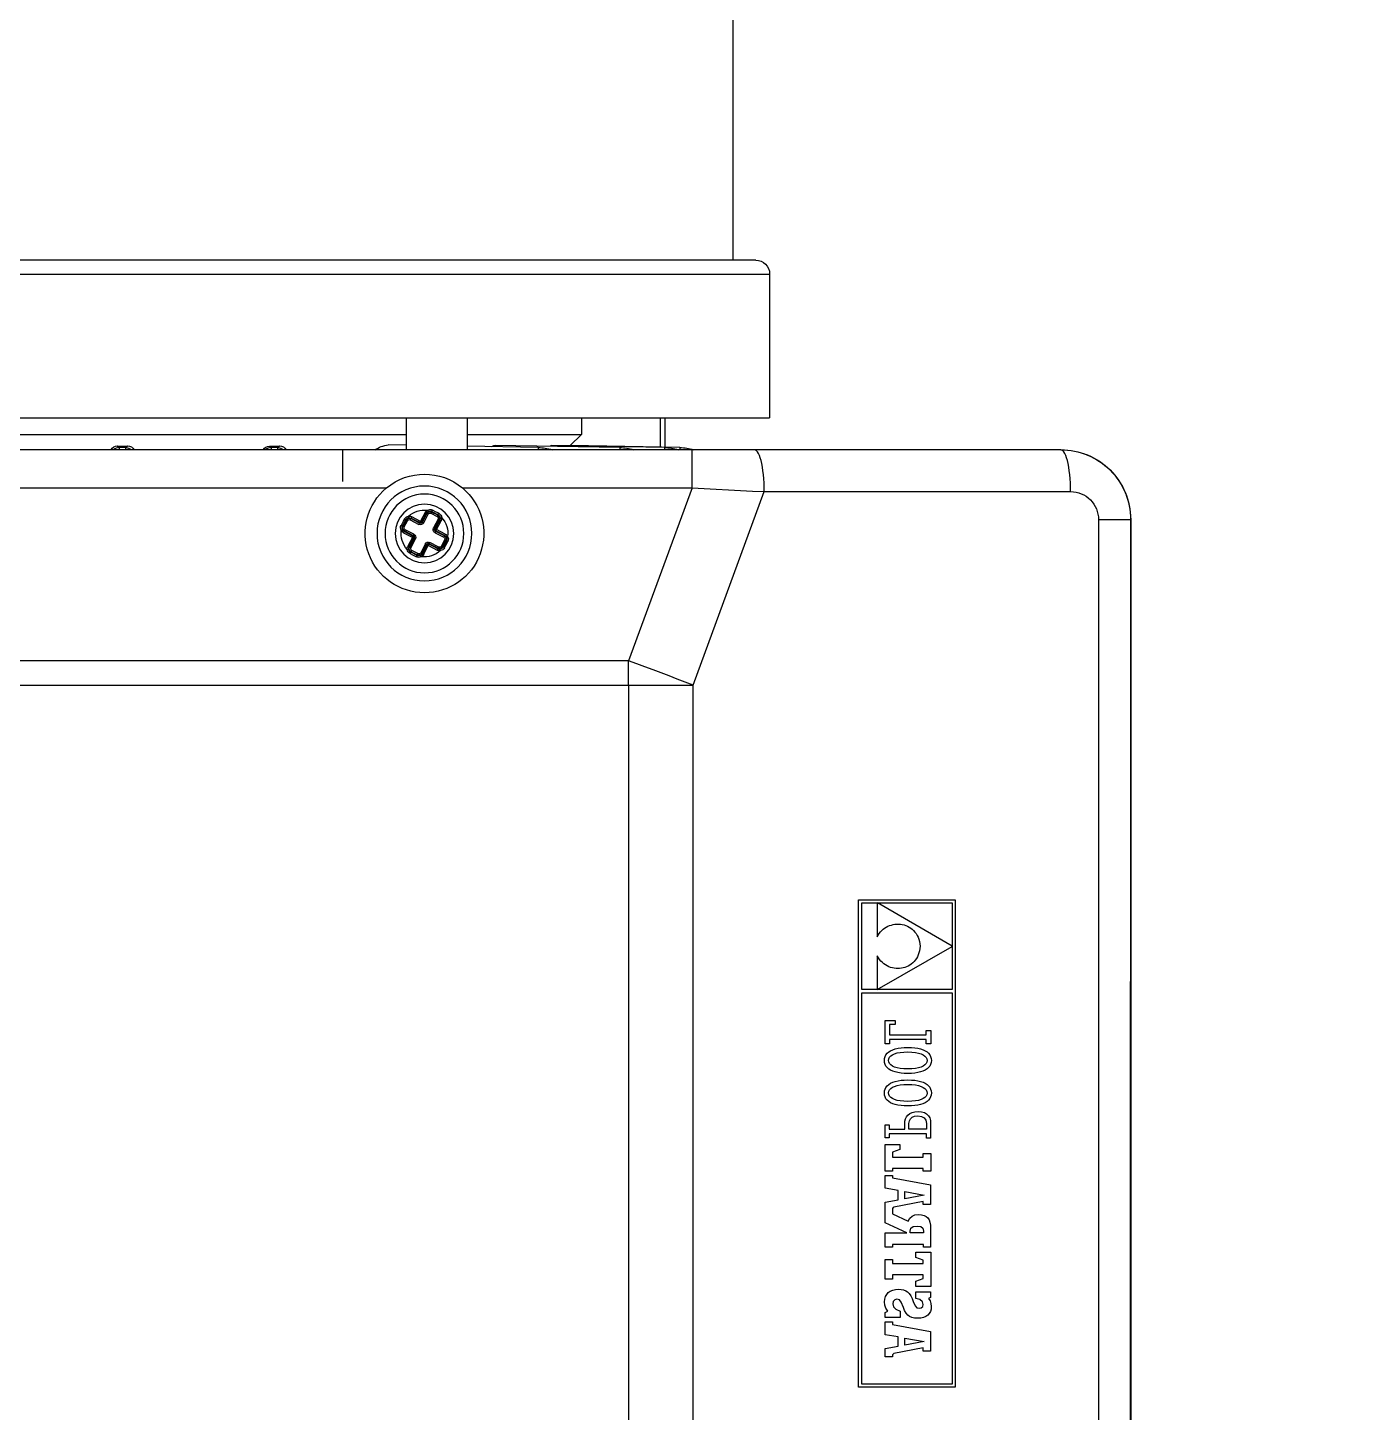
# Model space of a CAD drawing. Header units: millimetres. Extents: x -225363 to 347188, y -782467 to 813415.
# Drawn here: x 50986.6 to 51081.4, y 20603.5 to 20702.6 of the extents above; entities that cross this region are included whole.
import ezdxf

# ---------------------------------------------------------------- set-up
doc = ezdxf.new("R2010")
doc.units = ezdxf.units.MM

# ---------------------------------------------------------------- blocks, each defined once
blk = doc.blocks.new('MB bom')
at = {"color": 8, "linetype": 'Continuous'}
for p, q in [((-198921.422, 638726.174), (-199017.78, 638726.174)), ((-199017.751, 638726.173), (-198921.452, 638726.174)), ((-198921.452, 638723.869), (-198921.452, 638726.174)), ((-198921.452, 638723.869), (-199017.751, 638723.868)), ((-198919.452, 638699.906), (-198919.452, 638721.869)), ((-198919.452, 638721.869), (-198919.138, 638721.865)), ((-198919.138, 638721.865), (-198918.828, 638721.854)), ((-198918.828, 638721.854), (-198918.525, 638721.835)), ((-198918.525, 638721.835), (-198918.231, 638721.809)), ((-198918.231, 638721.809), (-198917.952, 638721.776)), ((-198917.952, 638721.776), (-198917.688, 638721.736)), ((-198917.688, 638721.736), (-198917.444, 638721.69)), ((-198917.444, 638721.69), (-198917.222, 638721.639)), ((-198917.222, 638721.639), (-198917.025, 638721.582)), ((-198917.025, 638721.582), (-198916.854, 638721.521)), ((-198916.854, 638721.521), (-198916.711, 638721.456)), ((-198916.711, 638721.456), (-198916.598, 638721.388)), ((-198916.598, 638721.388), (-198916.517, 638721.318)), ((-198916.517, 638721.318), (-198916.468, 638721.246)), ((-198916.468, 638721.246), (-198916.452, 638721.174)), ((-198916.452, 638721.174), (-198916.452, 638699.211)), ((-198916.451, 638721.161), (-198916.451, 638669.667)), ((-198948.72, 638713.595), (-198983.66, 638713.595)), ((-198983.66, 638713.595), (-198983.66, 638706.673)), ((-198955.382, 638713.375), (-198983.44, 638713.375)), ((-198983.44, 638713.375), (-198983.44, 638706.893)), ((-198955.382, 638706.893), (-198955.382, 638713.375)), ((-198955.152, 638713.366), (-198955.152, 638708.007)), ((-198955.152, 638708.007), (-198952.058, 638713.366)), ((-198952.058, 638713.366), (-198955.152, 638713.366)), ((-198952.047, 638713.366), (-198948.94, 638708.032)), ((-198948.94, 638713.366), (-198952.047, 638713.366)), ((-198948.94, 638708.032), (-198948.94, 638713.366)), ((-198948.72, 638706.673), (-198948.72, 638713.595)), ((-198980.843, 638711.303), (-198981.246, 638709.204)), ((-198981.073, 638711.824), (-198981.073, 638711.303)), ((-198979.657, 638711.824), (-198981.073, 638711.824)), ((-198981.073, 638711.303), (-198980.843, 638711.303)), ((-198980.383, 638711.376), (-198980.648, 638709.984)), ((-198980.13, 638709.984), (-198980.383, 638711.376)), ((-198979.148, 638709.1), (-198979.657, 638711.824)), ((-198978.656, 638711.32), (-198978.698, 638711.126)), ((-198978.587, 638711.487), (-198978.656, 638711.32)), ((-198978.493, 638711.625), (-198978.587, 638711.487)), ((-198978.372, 638711.734), (-198978.493, 638711.625)), ((-198978.227, 638711.812), (-198978.372, 638711.734)), ((-198978.058, 638711.86), (-198978.227, 638711.812)), ((-198977.865, 638711.876), (-198978.058, 638711.86)), ((-198977.965, 638711.164), (-198977.871, 638711.265)), ((-198977.871, 638711.265), (-198977.727, 638711.302)), ((-198977.646, 638711.855), (-198977.865, 638711.876)), ((-198977.727, 638711.302), (-198977.522, 638711.238)), ((-198977.463, 638711.79), (-198977.646, 638711.855)), ((-198977.522, 638711.238), (-198977.377, 638711.054)), ((-198977.304, 638711.677), (-198977.463, 638711.79)), ((-198977.218, 638711.828), (-198977.304, 638711.677)), ((-198976.816, 638711.828), (-198977.218, 638711.828)), ((-198976.816, 638710.762), (-198976.816, 638711.828)), ((-198973.98, 638711.836), (-198976.437, 638711.836)), ((-198976.437, 638711.836), (-198976.437, 638710.771)), ((-198976.05, 638710.771), (-198975.868, 638711.303)), ((-198975.868, 638711.303), (-198975.602, 638711.303)), ((-198975.602, 638711.303), (-198975.602, 638709.1)), ((-198974.791, 638709.1), (-198974.791, 638711.303)), ((-198974.791, 638711.303), (-198974.549, 638711.303)), ((-198974.549, 638711.303), (-198974.367, 638710.771)), ((-198973.98, 638710.771), (-198973.98, 638711.836)), ((-198972.298, 638711.833), (-198973.623, 638711.833)), ((-198973.623, 638711.833), (-198973.623, 638711.311)), ((-198973.623, 638711.311), (-198973.412, 638711.311)), ((-198973.412, 638711.311), (-198973.412, 638709.1)), ((-198972.596, 638711.311), (-198972.596, 638710.369)), ((-198972.475, 638711.311), (-198972.596, 638711.311)), ((-198972.259, 638711.268), (-198972.475, 638711.311)), ((-198972.042, 638711.822), (-198972.298, 638711.833)), ((-198972.143, 638711.125), (-198972.259, 638711.268)), ((-198971.828, 638711.787), (-198972.042, 638711.822)), ((-198971.652, 638711.726), (-198971.828, 638711.787)), ((-198971.514, 638711.638), (-198971.652, 638711.726)), ((-198971.41, 638711.52), (-198971.514, 638711.638)), ((-198971.338, 638711.37), (-198971.41, 638711.52)), ((-198971.297, 638711.188), (-198971.338, 638711.37)), ((-198970.337, 638711.303), (-198970.74, 638709.204)), ((-198969.151, 638711.824), (-198970.567, 638711.824)), ((-198970.567, 638711.824), (-198970.567, 638711.303)), ((-198970.567, 638711.303), (-198970.337, 638711.303)), ((-198969.877, 638711.376), (-198970.143, 638709.984)), ((-198969.624, 638709.984), (-198969.877, 638711.376)), ((-198968.643, 638709.1), (-198969.151, 638711.824)), ((-198968.17, 638711.836), (-198968.17, 638711.303)), ((-198966.911, 638711.836), (-198968.17, 638711.836)), ((-198968.17, 638711.303), (-198967.964, 638711.303)), ((-198967.964, 638711.303), (-198967.964, 638709.1)), ((-198967.153, 638711.303), (-198966.911, 638711.303)), ((-198967.153, 638709.1), (-198967.153, 638711.303)), ((-198966.911, 638711.303), (-198966.911, 638711.836)), ((-198965.485, 638711.835), (-198965.789, 638711.835)), ((-198965.789, 638711.835), (-198965.789, 638711.532)), ((-198965.789, 638711.532), (-198965.485, 638711.532)), ((-198964.729, 638711.835), (-198965.485, 638711.835)), ((-198965.485, 638711.532), (-198965.485, 638708.871)), ((-198965.159, 638711.531), (-198965.159, 638710.281)), ((-198964.743, 638711.531), (-198965.159, 638711.531)), ((-198964.516, 638711.492), (-198964.743, 638711.531)), ((-198964.531, 638711.817), (-198964.729, 638711.835)), ((-198964.352, 638711.765), (-198964.531, 638711.817)), ((-198964.35, 638711.373), (-198964.516, 638711.492)), ((-198964.195, 638711.675), (-198964.352, 638711.765)), ((-198964.247, 638711.179), (-198964.35, 638711.373)), ((-198964.066, 638711.548), (-198964.195, 638711.675)), ((-198963.968, 638711.382), (-198964.066, 638711.548)), ((-198963.906, 638711.177), (-198963.968, 638711.382)), ((-198963.33, 638711.284), (-198963.388, 638711.107)), ((-198963.258, 638711.439), (-198963.33, 638711.284)), ((-198963.173, 638711.573), (-198963.258, 638711.439)), ((-198963.076, 638711.684), (-198963.173, 638711.573)), ((-198962.966, 638711.771), (-198963.076, 638711.684)), ((-198962.968, 638711.308), (-198963.038, 638711.154)), ((-198962.886, 638711.428), (-198962.968, 638711.308)), ((-198962.843, 638711.835), (-198962.966, 638711.771)), ((-198962.792, 638711.514), (-198962.886, 638711.428)), ((-198962.708, 638711.873), (-198962.843, 638711.835)), ((-198962.686, 638711.566), (-198962.792, 638711.514)), ((-198962.56, 638711.886), (-198962.708, 638711.873)), ((-198962.57, 638711.583), (-198962.686, 638711.566)), ((-198962.451, 638711.565), (-198962.57, 638711.583)), ((-198962.413, 638711.873), (-198962.56, 638711.886)), ((-198962.343, 638711.513), (-198962.451, 638711.565)), ((-198962.277, 638711.835), (-198962.413, 638711.873)), ((-198962.246, 638711.427), (-198962.343, 638711.513)), ((-198962.155, 638711.772), (-198962.277, 638711.835)), ((-198962.161, 638711.306), (-198962.246, 638711.427)), ((-198962.089, 638711.152), (-198962.161, 638711.306)), ((-198962.045, 638711.685), (-198962.155, 638711.772)), ((-198961.947, 638711.574), (-198962.045, 638711.685)), ((-198961.863, 638711.441), (-198961.947, 638711.574)), ((-198961.791, 638711.286), (-198961.863, 638711.441)), ((-198961.732, 638711.109), (-198961.791, 638711.286)), ((-198960.996, 638711.284), (-198961.055, 638711.107)), ((-198960.924, 638711.439), (-198960.996, 638711.284)), ((-198960.84, 638711.573), (-198960.924, 638711.439)), ((-198960.743, 638711.684), (-198960.84, 638711.573)), ((-198960.633, 638711.771), (-198960.743, 638711.684)), ((-198960.635, 638711.308), (-198960.704, 638711.154)), ((-198960.553, 638711.428), (-198960.635, 638711.308)), ((-198960.51, 638711.835), (-198960.633, 638711.771)), ((-198960.458, 638711.514), (-198960.553, 638711.428)), ((-198960.375, 638711.873), (-198960.51, 638711.835)), ((-198960.352, 638711.566), (-198960.458, 638711.514)), ((-198960.227, 638711.886), (-198960.375, 638711.873)), ((-198960.236, 638711.583), (-198960.352, 638711.566)), ((-198960.118, 638711.565), (-198960.236, 638711.583)), ((-198960.079, 638711.873), (-198960.227, 638711.886)), ((-198960.01, 638711.513), (-198960.118, 638711.565)), ((-198959.944, 638711.835), (-198960.079, 638711.873)), ((-198959.913, 638711.427), (-198960.01, 638711.513)), ((-198959.821, 638711.772), (-198959.944, 638711.835)), ((-198959.828, 638711.306), (-198959.913, 638711.427)), ((-198959.756, 638711.152), (-198959.828, 638711.306)), ((-198959.711, 638711.685), (-198959.821, 638711.772)), ((-198959.614, 638711.574), (-198959.711, 638711.685)), ((-198959.529, 638711.441), (-198959.614, 638711.574)), ((-198959.458, 638711.286), (-198959.529, 638711.441)), ((-198959.399, 638711.109), (-198959.458, 638711.286)), ((-198958.087, 638711.836), (-198959.031, 638711.836)), ((-198959.031, 638711.836), (-198959.031, 638711.521)), ((-198959.031, 638711.521), (-198958.729, 638711.521)), ((-198958.729, 638711.521), (-198958.729, 638708.881)), ((-198958.402, 638708.883), (-198958.402, 638711.522)), ((-198958.402, 638711.522), (-198958.087, 638711.522)), ((-198958.087, 638711.522), (-198958.087, 638711.836)), ((-198978.698, 638711.126), (-198978.712, 638710.904)), ((-198978.712, 638710.904), (-198978.699, 638710.679)), ((-198978.699, 638710.679), (-198978.66, 638710.488)), ((-198978.66, 638710.488), (-198978.59, 638710.326)), ((-198978.59, 638710.326), (-198978.486, 638710.189)), ((-198977.999, 638711.012), (-198977.965, 638711.164)), ((-198977.961, 638710.844), (-198977.999, 638711.012)), ((-198977.816, 638710.717), (-198977.961, 638710.844)), ((-198977.516, 638710.589), (-198977.816, 638710.717)), ((-198977.29, 638710.5), (-198977.516, 638710.589)), ((-198977.377, 638711.054), (-198977.304, 638710.762)), ((-198977.304, 638710.762), (-198976.816, 638710.762)), ((-198977.102, 638710.404), (-198977.29, 638710.5)), ((-198976.948, 638710.297), (-198977.102, 638710.404)), ((-198976.826, 638710.179), (-198976.948, 638710.297)), ((-198976.437, 638710.771), (-198976.05, 638710.771)), ((-198974.367, 638710.771), (-198973.98, 638710.771)), ((-198972.596, 638710.369), (-198972.471, 638710.369)), ((-198972.471, 638710.369), (-198972.263, 638710.42)), ((-198972.263, 638710.42), (-198972.145, 638710.579)), ((-198972.145, 638710.579), (-198972.108, 638710.857)), ((-198972.108, 638710.857), (-198972.143, 638711.125)), ((-198971.754, 638710.231), (-198971.533, 638710.352)), ((-198971.227, 638709.1), (-198971.754, 638710.231)), ((-198971.533, 638710.352), (-198971.387, 638710.503)), ((-198971.387, 638710.503), (-198971.308, 638710.704)), ((-198971.308, 638710.704), (-198971.283, 638710.97)), ((-198971.283, 638710.97), (-198971.297, 638711.188)), ((-198965.159, 638710.281), (-198964.757, 638710.281)), ((-198964.757, 638710.281), (-198964.564, 638710.307)), ((-198964.564, 638710.307), (-198964.412, 638710.384)), ((-198964.412, 638710.384), (-198964.301, 638710.512)), ((-198964.301, 638710.512), (-198964.234, 638710.688)), ((-198964.211, 638710.911), (-198964.247, 638711.179)), ((-198964.234, 638710.688), (-198964.211, 638710.911)), ((-198964.144, 638710.21), (-198964.036, 638710.343)), ((-198964.036, 638710.343), (-198963.954, 638710.507)), ((-198963.954, 638710.507), (-198963.903, 638710.702)), ((-198963.885, 638710.93), (-198963.906, 638711.177)), ((-198963.903, 638710.702), (-198963.885, 638710.93)), ((-198963.487, 638710.456), (-198963.493, 638710.202)), ((-198963.467, 638710.693), (-198963.487, 638710.456)), ((-198963.434, 638710.91), (-198963.467, 638710.693)), ((-198963.388, 638711.107), (-198963.434, 638710.91)), ((-198963.158, 638710.49), (-198963.167, 638710.202)), ((-198963.133, 638710.745), (-198963.158, 638710.49)), ((-198963.093, 638710.966), (-198963.133, 638710.745)), ((-198963.038, 638711.154), (-198963.093, 638710.966)), ((-198962.031, 638710.964), (-198962.089, 638711.152)), ((-198961.989, 638710.743), (-198962.031, 638710.964)), ((-198961.963, 638710.489), (-198961.989, 638710.743)), ((-198961.954, 638710.202), (-198961.963, 638710.489)), ((-198961.686, 638710.912), (-198961.732, 638711.109)), ((-198961.653, 638710.694), (-198961.686, 638710.912)), ((-198961.634, 638710.457), (-198961.653, 638710.694)), ((-198961.627, 638710.202), (-198961.634, 638710.457)), ((-198961.153, 638710.456), (-198961.16, 638710.202)), ((-198961.134, 638710.693), (-198961.153, 638710.456)), ((-198961.101, 638710.91), (-198961.134, 638710.693)), ((-198961.055, 638711.107), (-198961.101, 638710.91)), ((-198960.825, 638710.49), (-198960.833, 638710.202)), ((-198960.8, 638710.745), (-198960.825, 638710.49)), ((-198960.759, 638710.966), (-198960.8, 638710.745)), ((-198960.704, 638711.154), (-198960.759, 638710.966)), ((-198959.698, 638710.964), (-198959.756, 638711.152)), ((-198959.656, 638710.743), (-198959.698, 638710.964)), ((-198959.629, 638710.489), (-198959.656, 638710.743)), ((-198959.62, 638710.202), (-198959.629, 638710.489)), ((-198959.353, 638710.912), (-198959.399, 638711.109)), ((-198959.32, 638710.694), (-198959.353, 638710.912)), ((-198959.3, 638710.457), (-198959.32, 638710.694)), ((-198959.294, 638710.202), (-198959.3, 638710.457)), ((-198953.46, 638710.227), (-198953.515, 638710.11)), ((-198953.394, 638710.339), (-198953.46, 638710.227)), ((-198953.318, 638710.446), (-198953.394, 638710.339)), ((-198953.233, 638710.547), (-198953.318, 638710.446)), ((-198953.138, 638710.642), (-198953.233, 638710.547)), ((-198953.034, 638710.729), (-198953.138, 638710.642)), ((-198952.92, 638710.809), (-198953.034, 638710.729)), ((-198952.797, 638710.88), (-198952.92, 638710.809)), ((-198952.664, 638710.941), (-198952.797, 638710.88)), ((-198952.522, 638710.993), (-198952.664, 638710.941)), ((-198952.371, 638711.034), (-198952.522, 638710.993)), ((-198952.212, 638711.064), (-198952.371, 638711.034)), ((-198952.043, 638711.081), (-198952.212, 638711.064)), ((-198951.865, 638711.063), (-198952.043, 638711.081)), ((-198951.697, 638711.031), (-198951.865, 638711.063)), ((-198951.541, 638710.988), (-198951.697, 638711.031)), ((-198951.395, 638710.933), (-198951.541, 638710.988)), ((-198951.26, 638710.867), (-198951.395, 638710.933)), ((-198951.135, 638710.792), (-198951.26, 638710.867)), ((-198951.022, 638710.707), (-198951.135, 638710.792)), ((-198950.918, 638710.615), (-198951.022, 638710.707)), ((-198950.825, 638710.515), (-198950.918, 638710.615)), ((-198950.743, 638710.408), (-198950.825, 638710.515)), ((-198950.671, 638710.295), (-198950.743, 638710.408)), ((-198950.61, 638710.178), (-198950.671, 638710.295)), ((-198980.887, 638708.568), (-198980.72, 638709.517)), ((-198980.72, 638709.517), (-198980.051, 638709.513)), ((-198980.648, 638709.984), (-198980.13, 638709.984)), ((-198980.051, 638709.513), (-198979.891, 638708.568)), ((-198978.194, 638709.644), (-198978.664, 638709.644)), ((-198978.664, 638709.644), (-198978.664, 638708.573)), ((-198978.486, 638710.189), (-198978.344, 638710.072)), ((-198978.344, 638710.072), (-198978.16, 638709.969)), ((-198978.069, 638709.342), (-198978.194, 638709.644)), ((-198978.16, 638709.969), (-198977.93, 638709.877)), ((-198977.902, 638709.171), (-198978.069, 638709.342)), ((-198977.93, 638709.877), (-198977.569, 638709.727)), ((-198977.569, 638709.727), (-198977.391, 638709.589)), ((-198977.388, 638709.264), (-198977.508, 638709.157)), ((-198977.391, 638709.589), (-198977.343, 638709.419)), ((-198977.343, 638709.419), (-198977.388, 638709.264)), ((-198976.736, 638710.045), (-198976.826, 638710.179)), ((-198976.674, 638709.894), (-198976.736, 638710.045)), ((-198976.69, 638709.114), (-198976.642, 638709.311)), ((-198976.638, 638709.724), (-198976.674, 638709.894)), ((-198976.642, 638709.311), (-198976.626, 638709.531)), ((-198976.626, 638709.531), (-198976.638, 638709.724)), ((-198972.592, 638708.568), (-198972.593, 638710.119)), ((-198972.593, 638710.119), (-198971.862, 638708.568)), ((-198970.381, 638708.568), (-198970.214, 638709.517)), ((-198970.214, 638709.517), (-198969.546, 638709.513)), ((-198970.143, 638709.984), (-198969.624, 638709.984)), ((-198969.546, 638709.513), (-198969.385, 638708.568)), ((-198966.62, 638709.633), (-198966.802, 638709.1)), ((-198966.245, 638709.633), (-198966.62, 638709.633)), ((-198966.245, 638708.568), (-198966.245, 638709.633)), ((-198965.159, 638708.871), (-198965.159, 638709.978)), ((-198965.159, 638709.978), (-198964.771, 638709.978)), ((-198964.771, 638709.978), (-198964.593, 638709.992)), ((-198964.593, 638709.992), (-198964.426, 638710.035)), ((-198964.426, 638710.035), (-198964.275, 638710.108)), ((-198964.275, 638710.108), (-198964.144, 638710.21)), ((-198963.493, 638710.202), (-198963.487, 638709.946)), ((-198963.487, 638709.946), (-198963.467, 638709.709)), ((-198963.467, 638709.709), (-198963.435, 638709.492)), ((-198963.435, 638709.492), (-198963.39, 638709.294)), ((-198963.39, 638709.294), (-198963.331, 638709.117)), ((-198963.167, 638710.202), (-198963.158, 638709.915)), ((-198963.158, 638709.915), (-198963.132, 638709.66)), ((-198963.132, 638709.66), (-198963.09, 638709.439)), ((-198963.09, 638709.439), (-198963.033, 638709.251)), ((-198963.033, 638709.251), (-198962.962, 638709.097)), ((-198962.155, 638709.095), (-198962.085, 638709.249)), ((-198962.085, 638709.249), (-198962.029, 638709.437)), ((-198962.029, 638709.437), (-198961.988, 638709.658)), ((-198961.988, 638709.658), (-198961.962, 638709.913)), ((-198961.962, 638709.913), (-198961.954, 638710.202)), ((-198961.793, 638709.119), (-198961.733, 638709.296)), ((-198961.733, 638709.296), (-198961.687, 638709.494)), ((-198961.687, 638709.494), (-198961.654, 638709.711)), ((-198961.654, 638709.711), (-198961.634, 638709.947)), ((-198961.634, 638709.947), (-198961.627, 638710.202)), ((-198961.16, 638710.202), (-198961.154, 638709.946)), ((-198961.154, 638709.946), (-198961.134, 638709.709)), ((-198961.134, 638709.709), (-198961.102, 638709.492)), ((-198961.102, 638709.492), (-198961.056, 638709.294)), ((-198961.056, 638709.294), (-198960.998, 638709.117)), ((-198960.833, 638710.202), (-198960.825, 638709.915)), ((-198960.825, 638709.915), (-198960.799, 638709.66)), ((-198960.799, 638709.66), (-198960.757, 638709.439)), ((-198960.757, 638709.439), (-198960.7, 638709.251)), ((-198960.7, 638709.251), (-198960.629, 638709.097)), ((-198959.821, 638709.095), (-198959.751, 638709.249)), ((-198959.751, 638709.249), (-198959.695, 638709.437)), ((-198959.695, 638709.437), (-198959.654, 638709.658)), ((-198959.654, 638709.658), (-198959.629, 638709.913)), ((-198959.629, 638709.913), (-198959.62, 638710.202)), ((-198959.459, 638709.119), (-198959.4, 638709.296)), ((-198959.4, 638709.296), (-198959.354, 638709.494)), ((-198959.354, 638709.494), (-198959.32, 638709.711)), ((-198959.32, 638709.711), (-198959.3, 638709.947)), ((-198959.3, 638709.947), (-198959.294, 638710.202)), ((-198957.361, 638709.282), (-198957.664, 638709.282)), ((-198957.664, 638709.282), (-198957.664, 638708.883)), ((-198957.361, 638708.568), (-198957.361, 638709.282)), ((-198953.638, 638709.611), (-198953.643, 638709.482)), ((-198953.643, 638709.482), (-198953.638, 638709.352)), ((-198953.623, 638709.74), (-198953.638, 638709.611)), ((-198953.638, 638709.352), (-198953.622, 638709.223)), ((-198953.597, 638709.866), (-198953.623, 638709.74)), ((-198953.561, 638709.99), (-198953.597, 638709.866)), ((-198953.515, 638710.11), (-198953.561, 638709.99)), ((-198950.559, 638710.056), (-198950.61, 638710.178)), ((-198950.518, 638709.93), (-198950.559, 638710.056)), ((-198950.488, 638709.802), (-198950.518, 638709.93)), ((-198950.489, 638709.145), (-198950.469, 638709.276)), ((-198950.468, 638709.671), (-198950.488, 638709.802)), ((-198950.469, 638709.276), (-198950.458, 638709.407)), ((-198950.458, 638709.54), (-198950.468, 638709.671)), ((-198950.458, 638709.407), (-198950.458, 638709.54)), ((-198981.393, 638709.1), (-198981.484, 638709.1)), ((-198981.484, 638709.1), (-198981.484, 638708.568)), ((-198981.484, 638708.568), (-198980.887, 638708.568)), ((-198981.338, 638709.106), (-198981.393, 638709.1)), ((-198981.284, 638709.135), (-198981.338, 638709.106)), ((-198981.246, 638709.204), (-198981.284, 638709.135)), ((-198979.891, 638708.568), (-198978.979, 638708.568)), ((-198978.979, 638709.1), (-198979.148, 638709.1)), ((-198978.979, 638708.568), (-198978.979, 638709.1)), ((-198978.664, 638708.573), (-198978.293, 638708.573)), ((-198978.293, 638708.573), (-198978.194, 638708.754)), ((-198978.194, 638708.754), (-198977.982, 638708.622)), ((-198977.982, 638708.622), (-198977.77, 638708.548)), ((-198977.68, 638709.117), (-198977.902, 638709.171)), ((-198977.77, 638708.548), (-198977.533, 638708.525)), ((-198977.508, 638709.157), (-198977.68, 638709.117)), ((-198977.533, 638708.525), (-198977.334, 638708.543)), ((-198977.334, 638708.543), (-198977.156, 638708.596)), ((-198977.156, 638708.596), (-198977.001, 638708.681)), ((-198977.001, 638708.681), (-198976.871, 638708.797)), ((-198976.871, 638708.797), (-198976.766, 638708.942)), ((-198976.766, 638708.942), (-198976.69, 638709.114)), ((-198975.602, 638709.1), (-198975.904, 638709.1)), ((-198975.904, 638709.1), (-198975.904, 638708.568)), ((-198975.904, 638708.568), (-198974.5, 638708.568)), ((-198974.5, 638709.1), (-198974.791, 638709.1)), ((-198974.5, 638708.568), (-198974.5, 638709.1)), ((-198973.412, 638709.1), (-198973.623, 638709.1)), ((-198973.623, 638709.1), (-198973.623, 638708.568)), ((-198973.623, 638708.568), (-198972.592, 638708.568)), ((-198971.862, 638708.568), (-198970.381, 638708.568)), ((-198970.888, 638709.1), (-198971.227, 638709.1)), ((-198970.832, 638709.106), (-198970.888, 638709.1)), ((-198970.779, 638709.135), (-198970.832, 638709.106)), ((-198970.74, 638709.204), (-198970.779, 638709.135)), ((-198969.385, 638708.568), (-198968.473, 638708.568)), ((-198968.473, 638709.1), (-198968.643, 638709.1)), ((-198968.473, 638708.568), (-198968.473, 638709.1)), ((-198967.964, 638709.1), (-198968.17, 638709.1)), ((-198968.17, 638709.1), (-198968.17, 638708.568)), ((-198968.17, 638708.568), (-198966.245, 638708.568)), ((-198966.802, 638709.1), (-198967.153, 638709.1)), ((-198965.485, 638708.871), (-198965.787, 638708.871)), ((-198965.787, 638708.871), (-198965.787, 638708.568)), ((-198965.787, 638708.568), (-198964.853, 638708.568)), ((-198964.854, 638708.871), (-198965.159, 638708.871)), ((-198964.853, 638708.568), (-198964.854, 638708.871)), ((-198963.331, 638709.117), (-198963.26, 638708.962)), ((-198963.26, 638708.962), (-198963.176, 638708.829)), ((-198963.176, 638708.829), (-198963.079, 638708.718)), ((-198963.079, 638708.718), (-198962.97, 638708.631)), ((-198962.97, 638708.631), (-198962.848, 638708.568)), ((-198962.962, 638709.097), (-198962.878, 638708.976)), ((-198962.878, 638708.976), (-198962.781, 638708.89)), ((-198962.848, 638708.568), (-198962.713, 638708.53)), ((-198962.781, 638708.89), (-198962.674, 638708.838)), ((-198962.713, 638708.53), (-198962.565, 638708.517)), ((-198962.674, 638708.838), (-198962.556, 638708.82)), ((-198962.565, 638708.517), (-198962.417, 638708.53)), ((-198962.556, 638708.82), (-198962.439, 638708.838)), ((-198962.439, 638708.838), (-198962.333, 638708.889)), ((-198962.417, 638708.53), (-198962.282, 638708.569)), ((-198962.333, 638708.889), (-198962.238, 638708.975)), ((-198962.282, 638708.569), (-198962.159, 638708.632)), ((-198962.238, 638708.975), (-198962.155, 638709.095)), ((-198962.159, 638708.632), (-198962.048, 638708.72)), ((-198962.048, 638708.72), (-198961.95, 638708.83)), ((-198961.95, 638708.83), (-198961.865, 638708.964)), ((-198961.865, 638708.964), (-198961.793, 638709.119)), ((-198960.998, 638709.117), (-198960.927, 638708.962)), ((-198960.927, 638708.962), (-198960.843, 638708.829)), ((-198960.843, 638708.829), (-198960.746, 638708.718)), ((-198960.746, 638708.718), (-198960.636, 638708.631)), ((-198960.636, 638708.631), (-198960.514, 638708.568)), ((-198960.629, 638709.097), (-198960.544, 638708.976)), ((-198960.544, 638708.976), (-198960.448, 638708.89)), ((-198960.514, 638708.568), (-198960.379, 638708.53)), ((-198960.448, 638708.89), (-198960.34, 638708.838)), ((-198960.379, 638708.53), (-198960.232, 638708.517)), ((-198960.34, 638708.838), (-198960.222, 638708.82)), ((-198960.232, 638708.517), (-198960.084, 638708.53)), ((-198960.222, 638708.82), (-198960.106, 638708.838)), ((-198960.106, 638708.838), (-198959.999, 638708.889)), ((-198960.084, 638708.53), (-198959.948, 638708.569)), ((-198959.999, 638708.889), (-198959.904, 638708.975)), ((-198959.948, 638708.569), (-198959.825, 638708.632)), ((-198959.904, 638708.975), (-198959.821, 638709.095)), ((-198959.825, 638708.632), (-198959.715, 638708.72)), ((-198959.715, 638708.72), (-198959.617, 638708.83)), ((-198959.617, 638708.83), (-198959.532, 638708.964)), ((-198959.532, 638708.964), (-198959.459, 638709.119)), ((-198959.043, 638708.881), (-198959.043, 638708.568)), ((-198958.729, 638708.881), (-198959.043, 638708.881)), ((-198959.043, 638708.568), (-198957.361, 638708.568)), ((-198957.664, 638708.883), (-198958.402, 638708.883)), ((-198953.622, 638709.223), (-198953.596, 638709.094)), ((-198953.596, 638709.094), (-198953.559, 638708.967)), ((-198953.559, 638708.967), (-198953.512, 638708.842)), ((-198953.512, 638708.842), (-198953.453, 638708.72)), ((-198953.453, 638708.72), (-198953.384, 638708.601)), ((-198953.384, 638708.601), (-198953.303, 638708.487)), ((-198953.303, 638708.487), (-198953.212, 638708.378)), ((-198953.212, 638708.378), (-198953.109, 638708.274)), ((-198953.109, 638708.274), (-198952.996, 638708.177)), ((-198951.013, 638708.233), (-198950.913, 638708.327)), ((-198950.913, 638708.327), (-198950.823, 638708.428)), ((-198950.823, 638708.428), (-198950.743, 638708.536)), ((-198950.743, 638708.536), (-198950.672, 638708.649)), ((-198950.672, 638708.649), (-198950.611, 638708.767)), ((-198950.611, 638708.767), (-198950.561, 638708.89)), ((-198950.561, 638708.89), (-198950.52, 638709.016)), ((-198950.52, 638709.016), (-198950.489, 638709.145)), ((-198952.734, 638708.004), (-198955.152, 638708.004)), ((-198955.152, 638708.004), (-198955.152, 638706.893)), ((-198952.996, 638708.177), (-198952.87, 638708.087)), ((-198952.87, 638708.087), (-198952.734, 638708.004)), ((-198951.372, 638708.004), (-198951.243, 638708.071)), ((-198948.94, 638708.004), (-198951.372, 638708.004)), ((-198951.243, 638708.071), (-198951.123, 638708.148)), ((-198951.123, 638708.148), (-198951.013, 638708.233)), ((-198948.94, 638706.893), (-198948.94, 638708.004)), ((-198983.66, 638706.673), (-198948.72, 638706.673)), ((-198983.44, 638706.893), (-198955.382, 638706.893)), ((-198955.152, 638706.893), (-198948.94, 638706.893)), ((-198933.325, 638694.811), (-198919.452, 638699.906)), ((-198919.408, 638699.054), (-198919.452, 638699.906)), ((-198919.452, 638699.906), (-198919.138, 638699.902)), ((-198919.138, 638699.902), (-198918.828, 638699.891)), ((-198918.828, 638699.891), (-198918.524, 638699.872)), ((-198918.524, 638699.872), (-198918.231, 638699.846)), ((-198918.231, 638699.846), (-198917.952, 638699.813)), ((-198917.952, 638699.813), (-198917.688, 638699.774)), ((-198917.688, 638699.774), (-198917.444, 638699.728)), ((-198917.444, 638699.728), (-198917.222, 638699.676)), ((-198917.222, 638699.676), (-198917.024, 638699.62)), ((-198917.024, 638699.62), (-198916.853, 638699.559)), ((-198916.853, 638699.559), (-198916.711, 638699.494)), ((-198916.711, 638699.494), (-198916.598, 638699.426)), ((-198916.598, 638699.426), (-198916.517, 638699.356)), ((-198916.517, 638699.356), (-198916.468, 638699.284)), ((-198914.151, 638637.541), (-198914.151, 638700.291)), ((-198903.851, 638700.291), (-198914.151, 638700.291)), ((-198903.851, 638630.346), (-198903.851, 638700.291)), ((-198919.364, 638698.196), (-198919.408, 638699.054)), ((-198916.468, 638699.284), (-198916.452, 638699.211)), ((-198916.452, 638699.211), (-198916.451, 638694.727)), ((-198902.851, 638699.291), (-198902.851, 638630.346)), ((-198919.32, 638697.333), (-198919.364, 638698.196)), ((-198919.276, 638696.466), (-198919.32, 638697.333)), ((-198881.34, 638697.641), (-198902.851, 638697.641)), ((-198919.233, 638695.597), (-198919.276, 638696.466)), ((-198919.19, 638694.727), (-198919.233, 638695.597)), ((-199005.877, 638694.811), (-198933.325, 638694.811)), ((-198933.325, 638694.811), (-198933.105, 638694.242)), ((-198933.325, 638690.176), (-198933.325, 638694.811)), ((-198919.19, 638694.727), (-198931.582, 638690.176)), ((-198919.19, 638678.267), (-198919.19, 638694.727)), ((-198919.19, 638694.727), (-198916.451, 638694.727)), ((-198916.451, 638694.727), (-198916.451, 638604.291)), ((-198933.105, 638694.242), (-198932.885, 638693.669)), ((-198932.885, 638693.669), (-198932.665, 638693.092)), ((-198916.437, 638693.856), (-198916.451, 638693.856)), ((-198916.375, 638693.856), (-198916.437, 638693.856)), ((-198916.329, 638693.855), (-198916.375, 638693.856)), ((-198916.3, 638693.854), (-198916.329, 638693.855)), ((-198916.291, 638693.852), (-198916.3, 638693.854)), ((-198916.291, 638693.852), (-198916.153, 638685.987)), ((-198932.665, 638693.092), (-198932.446, 638692.512)), ((-198932.446, 638692.512), (-198932.228, 638691.93)), ((-198916.437, 638692.756), (-198916.451, 638692.756)), ((-198916.375, 638692.756), (-198916.437, 638692.756)), ((-198916.329, 638692.755), (-198916.375, 638692.756)), ((-198916.3, 638692.754), (-198916.329, 638692.755)), ((-198916.291, 638692.752), (-198916.3, 638692.754)), ((-198916.291, 638692.752), (-198916.149, 638684.656)), ((-198916.272, 638692.791), (-198914.151, 638692.791)), ((-198914.151, 638692.43), (-198916.266, 638692.43)), ((-198932.228, 638691.93), (-198932.011, 638691.347)), ((-198932.011, 638691.347), (-198931.796, 638690.762)), ((-198931.796, 638690.762), (-198931.582, 638690.176)), ((-198933.325, 638690.176), (-199005.877, 638690.176)), ((-198933.324, 638613.284), (-198933.325, 638690.176)), ((-198933.325, 638690.176), (-198931.582, 638690.176)), ((-198931.582, 638690.176), (-198931.581, 638613.284)), ((-198916.437, 638689.556), (-198916.451, 638689.556)), ((-198916.375, 638689.556), (-198916.437, 638689.556)), ((-198916.329, 638689.555), (-198916.375, 638689.556)), ((-198916.3, 638689.554), (-198916.329, 638689.555)), ((-198916.291, 638689.552), (-198916.3, 638689.554)), ((-198916.291, 638689.552), (-198916.135, 638680.616)), ((-198915.351, 638686.791), (-198916.154, 638685.989)), ((-198915.351, 638678.607), (-198915.351, 638686.791)), ((-198914.151, 638686.791), (-198915.351, 638686.791)), ((-198916.171, 638685.968), (-198916.172, 638685.967)), ((-198916.153, 638685.987), (-198916.171, 638685.968)), ((-198916.17, 638684.599), (-198916.203, 638684.548)), ((-198916.149, 638684.656), (-198916.17, 638684.599)), ((-198916.437, 638683.706), (-198916.451, 638683.706)), ((-198916.375, 638683.706), (-198916.437, 638683.706)), ((-198916.329, 638683.705), (-198916.375, 638683.706)), ((-198916.3, 638683.704), (-198916.329, 638683.705)), ((-198916.291, 638683.702), (-198916.3, 638683.704)), ((-198916.291, 638683.702), (-198916.202, 638678.607)), ((-198916.16, 638680.501), (-198916.232, 638680.353)), ((-198916.135, 638680.616), (-198916.16, 638680.501)), ((-198914.151, 638678.607), (-198916.451, 638678.607)), ((-198923.679, 638676.686), (-198923.58, 638676.672)), ((-198923.639, 638676.45), (-198923.551, 638676.496)), ((-198923.511, 638676.517), (-198923.551, 638676.496)), ((-198923.551, 638676.496), (-198923.229, 638675.872)), ((-198923.511, 638676.517), (-198923.422, 638676.562)), ((-198923.189, 638675.893), (-198923.511, 638676.517)), ((-198923.476, 638676.985), (-198923.297, 638677.075)), ((-198923.476, 638676.985), (-198923.467, 638676.968)), ((-198923.467, 638676.968), (-198923.458, 638676.951)), ((-198923.458, 638676.951), (-198923.45, 638676.935)), ((-198923.45, 638676.935), (-198923.442, 638676.92)), ((-198923.442, 638676.92), (-198923.436, 638676.908)), ((-198923.436, 638676.908), (-198923.43, 638676.899)), ((-198923.43, 638676.899), (-198923.427, 638676.892)), ((-198923.427, 638676.892), (-198923.425, 638676.889)), ((-198922.981, 638677.118), (-198923.425, 638676.889)), ((-198923.404, 638676.849), (-198923.425, 638676.889)), ((-198923.422, 638676.562), (-198923.1, 638675.939)), ((-198923.404, 638676.849), (-198922.96, 638677.078)), ((-198923.404, 638676.849), (-198923.359, 638676.761)), ((-198922.914, 638676.99), (-198923.359, 638676.761)), ((-198923.297, 638677.075), (-198923.029, 638677.216)), ((-198923.029, 638677.216), (-198923.02, 638677.198)), ((-198923.02, 638677.198), (-198923.012, 638677.181)), ((-198923.012, 638677.181), (-198923.003, 638677.165)), ((-198923.003, 638677.165), (-198922.996, 638677.15)), ((-198922.996, 638677.15), (-198922.99, 638677.138)), ((-198922.99, 638677.138), (-198922.985, 638677.128)), ((-198922.985, 638677.128), (-198922.982, 638677.122)), ((-198922.982, 638677.122), (-198922.981, 638677.118)), ((-198922.96, 638677.078), (-198922.981, 638677.118)), ((-198922.96, 638677.078), (-198922.914, 638676.99)), ((-198922.628, 638676.972), (-198922.716, 638676.926)), ((-198922.395, 638676.302), (-198922.716, 638676.926)), ((-198922.666, 638677.206), (-198922.712, 638677.118)), ((-198922.628, 638676.972), (-198922.587, 638676.993)), ((-198922.628, 638676.972), (-198922.306, 638676.348)), ((-198922.499, 638677.038), (-198922.587, 638676.993)), ((-198922.266, 638676.369), (-198922.587, 638676.993)), ((-198922.499, 638677.038), (-198922.177, 638676.415)), ((-198922.166, 638676.411), (-198921.542, 638676.733)), ((-198921.496, 638676.644), (-198922.12, 638676.322)), ((-198922.1, 638676.282), (-198921.476, 638676.604)), ((-198921.43, 638676.515), (-198922.054, 638676.194)), ((-198921.496, 638676.644), (-198921.542, 638676.733)), ((-198921.476, 638676.604), (-198921.496, 638676.644)), ((-198921.43, 638676.515), (-198921.476, 638676.604)), ((-198921.324, 638676.674), (-198921.31, 638676.773)), ((-198921.232, 638676.452), (-198921.143, 638676.498)), ((-198921.143, 638676.498), (-198921.103, 638676.518)), ((-198921.143, 638676.498), (-198920.914, 638676.053)), ((-198921.103, 638676.518), (-198921.1, 638676.52)), ((-198920.874, 638676.074), (-198921.103, 638676.518)), ((-198921.1, 638676.52), (-198921.094, 638676.524)), ((-198921.094, 638676.524), (-198921.084, 638676.529)), ((-198921.084, 638676.529), (-198921.072, 638676.535)), ((-198921.072, 638676.535), (-198921.058, 638676.543)), ((-198921.058, 638676.543), (-198921.042, 638676.551)), ((-198921.042, 638676.551), (-198921.025, 638676.56)), ((-198921.025, 638676.56), (-198921.007, 638676.569)), ((-198921.007, 638676.569), (-198920.917, 638676.391)), ((-198923.945, 638675.494), (-198923.321, 638675.815)), ((-198923.945, 638675.494), (-198923.9, 638675.405)), ((-198923.276, 638675.727), (-198923.9, 638675.405)), ((-198923.879, 638675.365), (-198923.255, 638675.686)), ((-198923.209, 638675.598), (-198923.833, 638675.276)), ((-198923.318, 638675.826), (-198923.639, 638676.45)), ((-198923.321, 638675.815), (-198923.276, 638675.727)), ((-198923.318, 638675.826), (-198923.229, 638675.872)), ((-198923.255, 638675.686), (-198923.276, 638675.727)), ((-198923.255, 638675.686), (-198923.209, 638675.598)), ((-198923.189, 638675.893), (-198923.229, 638675.872)), ((-198923.189, 638675.893), (-198923.1, 638675.939)), ((-198922.306, 638676.348), (-198922.395, 638676.302)), ((-198922.306, 638676.348), (-198922.266, 638676.369)), ((-198922.177, 638676.415), (-198922.266, 638676.369)), ((-198922.166, 638676.411), (-198922.12, 638676.322)), ((-198922.1, 638676.282), (-198922.12, 638676.322)), ((-198922.1, 638676.282), (-198922.054, 638676.194)), ((-198921.69, 638675.488), (-198921.066, 638675.809)), ((-198921.69, 638675.488), (-198921.644, 638675.399)), ((-198921.02, 638675.721), (-198921.644, 638675.399)), ((-198921.624, 638675.359), (-198921, 638675.681)), ((-198920.954, 638675.592), (-198921.578, 638675.27)), ((-198921.003, 638676.007), (-198921.232, 638676.452)), ((-198921.066, 638675.809), (-198921.02, 638675.721)), ((-198921.02, 638675.721), (-198921, 638675.681)), ((-198921.003, 638676.007), (-198920.914, 638676.053)), ((-198921, 638675.681), (-198920.954, 638675.592)), ((-198920.917, 638676.391), (-198920.777, 638676.122)), ((-198920.914, 638676.053), (-198920.874, 638676.074)), ((-198920.875, 638675.804), (-198920.787, 638675.757)), ((-198920.874, 638676.074), (-198920.871, 638676.075)), ((-198920.871, 638676.075), (-198920.864, 638676.078)), ((-198920.864, 638676.078), (-198920.854, 638676.083)), ((-198920.854, 638676.083), (-198920.842, 638676.089)), ((-198920.842, 638676.089), (-198920.828, 638676.096)), ((-198920.828, 638676.096), (-198920.811, 638676.105)), ((-198920.811, 638676.105), (-198920.794, 638676.113)), ((-198920.794, 638676.113), (-198920.777, 638676.122)), ((-198924.122, 638674.963), (-198924.105, 638674.972)), ((-198923.982, 638674.695), (-198924.122, 638674.963)), ((-198924.115, 638675.322), (-198924.026, 638675.277)), ((-198924.105, 638674.972), (-198924.088, 638674.981)), ((-198924.088, 638674.981), (-198924.072, 638674.989)), ((-198924.072, 638674.989), (-198924.057, 638674.996)), ((-198924.057, 638674.996), (-198924.045, 638675.002)), ((-198924.045, 638675.002), (-198924.035, 638675.007)), ((-198924.035, 638675.007), (-198924.028, 638675.01)), ((-198924.028, 638675.01), (-198924.025, 638675.012)), ((-198923.985, 638675.032), (-198924.025, 638675.012)), ((-198924.025, 638675.012), (-198923.796, 638674.567)), ((-198923.985, 638675.032), (-198923.897, 638675.078)), ((-198923.756, 638674.588), (-198923.985, 638675.032)), ((-198923.892, 638674.517), (-198923.982, 638674.695)), ((-198923.879, 638675.365), (-198923.9, 638675.405)), ((-198923.897, 638675.078), (-198923.668, 638674.634)), ((-198923.892, 638674.517), (-198923.874, 638674.526)), ((-198923.879, 638675.365), (-198923.833, 638675.276)), ((-198923.874, 638674.526), (-198923.857, 638674.534)), ((-198923.857, 638674.534), (-198923.841, 638674.543)), ((-198923.841, 638674.543), (-198923.827, 638674.55)), ((-198923.827, 638674.55), (-198923.815, 638674.557)), ((-198923.815, 638674.557), (-198923.806, 638674.562)), ((-198923.806, 638674.562), (-198923.799, 638674.565)), ((-198923.799, 638674.565), (-198923.796, 638674.567)), ((-198923.756, 638674.588), (-198923.796, 638674.567)), ((-198923.756, 638674.588), (-198923.668, 638674.634)), ((-198923.469, 638674.57), (-198922.845, 638674.892)), ((-198923.424, 638674.482), (-198923.469, 638674.57)), ((-198922.8, 638674.803), (-198923.424, 638674.482)), ((-198923.403, 638674.441), (-198922.779, 638674.763)), ((-198922.733, 638674.675), (-198923.357, 638674.353)), ((-198922.845, 638674.892), (-198922.8, 638674.803)), ((-198922.8, 638674.803), (-198922.779, 638674.763)), ((-198922.779, 638674.763), (-198922.733, 638674.675)), ((-198922.634, 638674.717), (-198922.722, 638674.671)), ((-198922.4, 638674.047), (-198922.722, 638674.671)), ((-198922.593, 638674.737), (-198922.634, 638674.717)), ((-198922.634, 638674.717), (-198922.312, 638674.093)), ((-198922.505, 638674.783), (-198922.593, 638674.737)), ((-198922.272, 638674.113), (-198922.593, 638674.737)), ((-198922.505, 638674.783), (-198922.183, 638674.159)), ((-198921.799, 638675.147), (-198921.71, 638675.193)), ((-198921.477, 638674.523), (-198921.799, 638675.147)), ((-198921.71, 638675.193), (-198921.67, 638675.213)), ((-198921.71, 638675.193), (-198921.389, 638674.569)), ((-198921.67, 638675.213), (-198921.581, 638675.259)), ((-198921.348, 638674.589), (-198921.67, 638675.213)), ((-198921.644, 638675.399), (-198921.624, 638675.359)), ((-198921.624, 638675.359), (-198921.578, 638675.27)), ((-198921.581, 638675.259), (-198921.26, 638674.635)), ((-198921.477, 638674.523), (-198921.389, 638674.569)), ((-198921.389, 638674.569), (-198921.348, 638674.589)), ((-198921.348, 638674.589), (-198921.26, 638674.635)), ((-198923.595, 638674.314), (-198923.58, 638674.412)), ((-198923.424, 638674.482), (-198923.403, 638674.441)), ((-198923.357, 638674.353), (-198923.403, 638674.441)), ((-198922.312, 638674.093), (-198922.4, 638674.047)), ((-198922.272, 638674.113), (-198922.312, 638674.093)), ((-198922.183, 638674.159), (-198922.272, 638674.113)), ((-198922.186, 638673.967), (-198922.231, 638673.878)), ((-198921.985, 638674.096), (-198921.54, 638674.325)), ((-198921.985, 638674.096), (-198921.939, 638674.007)), ((-198921.495, 638674.236), (-198921.939, 638674.007)), ((-198921.939, 638674.007), (-198921.919, 638673.967)), ((-198921.919, 638673.967), (-198921.474, 638674.196)), ((-198921.919, 638673.967), (-198921.917, 638673.964)), ((-198921.917, 638673.964), (-198921.914, 638673.957)), ((-198921.914, 638673.957), (-198921.909, 638673.948)), ((-198921.909, 638673.948), (-198921.903, 638673.935)), ((-198921.903, 638673.935), (-198921.896, 638673.921)), ((-198921.896, 638673.921), (-198921.888, 638673.905)), ((-198921.888, 638673.905), (-198921.879, 638673.888)), ((-198921.879, 638673.888), (-198921.87, 638673.87)), ((-198921.602, 638674.01), (-198921.87, 638673.87)), ((-198921.423, 638674.1), (-198921.602, 638674.01)), ((-198921.54, 638674.325), (-198921.495, 638674.236)), ((-198921.495, 638674.236), (-198921.474, 638674.196)), ((-198921.474, 638674.196), (-198921.472, 638674.193)), ((-198921.472, 638674.193), (-198921.469, 638674.187)), ((-198921.469, 638674.187), (-198921.464, 638674.177)), ((-198921.464, 638674.177), (-198921.457, 638674.165)), ((-198921.457, 638674.165), (-198921.45, 638674.151)), ((-198921.45, 638674.151), (-198921.441, 638674.135)), ((-198921.441, 638674.135), (-198921.432, 638674.118)), ((-198921.432, 638674.118), (-198921.423, 638674.1)), ((-198921.319, 638674.415), (-198921.22, 638674.401)), ((-198916.451, 638674.257), (-198914.151, 638674.257)), ((-198916.126, 638674.257), (-198916.103, 638672.943)), ((-198915.351, 638626.176), (-198915.351, 638674.257)), ((-198919.19, 638605.267), (-198919.19, 638672.817)), ((-198916.451, 638669.667), (-198918.716, 638669.667)), ((-198916.437, 638665.405), (-198916.451, 638665.418)), ((-198916.375, 638665.329), (-198916.437, 638665.405)), ((-198916.329, 638665.243), (-198916.375, 638665.329)), ((-198916.3, 638665.149), (-198916.329, 638665.243)), ((-198916.291, 638665.051), (-198916.3, 638665.149)), ((-198916.179, 638665.163), (-198916.291, 638665.051)), ((-198916.291, 638665.051), (-198916.291, 638664.531)), ((-198916.188, 638664.428), (-198916.179, 638665.163)), ((-198916.437, 638664.178), (-198916.451, 638664.164)), ((-198916.375, 638664.253), (-198916.437, 638664.178)), ((-198916.329, 638664.34), (-198916.375, 638664.253)), ((-198916.3, 638664.434), (-198916.329, 638664.34)), ((-198916.291, 638664.531), (-198916.3, 638664.434)), ((-198916.291, 638664.531), (-198916.188, 638664.428)), ((-198916.437, 638654.505), (-198916.451, 638654.518)), ((-198916.375, 638654.429), (-198916.437, 638654.505)), ((-198916.329, 638654.343), (-198916.375, 638654.429)), ((-198916.3, 638654.249), (-198916.329, 638654.343)), ((-198916.291, 638654.151), (-198916.3, 638654.249)), ((-198916.176, 638654.266), (-198916.291, 638654.151)), ((-198916.291, 638654.151), (-198916.291, 638653.631)), ((-198916.181, 638653.521), (-198916.176, 638654.266)), ((-198916.437, 638653.278), (-198916.451, 638653.264)), ((-198916.375, 638653.353), (-198916.437, 638653.278)), ((-198916.329, 638653.44), (-198916.375, 638653.353)), ((-198916.3, 638653.534), (-198916.329, 638653.44)), ((-198916.291, 638653.631), (-198916.3, 638653.534)), ((-198916.291, 638653.631), (-198916.181, 638653.521))]:
    blk.add_line(p, q, dxfattribs=at)
for radius in [3.4, 2.823, 2.101]:
    blk.add_circle((-198922.451, 638675.542), radius, dxfattribs=at)
for centre, radius, start, end in [((-198921.452, 638721.174), 5, 0, 90.00033), ((-198921.437, 638721.188), 4.985, 359.68837, 89.82988), ((-198921.452, 638721.869), 2, 0, 90.00033), ((-198903.851, 638699.291), 1, 0, 90), ((-198919.79, 638693.791), 3.5, 1, 17.45299), ((-198919.79, 638692.691), 3.5, 1, 17.45299), ((-198919.79, 638689.491), 3.5, 1, 17.45299), ((-198919.79, 638683.641), 3.5, 1, 17.45299), ((-198922.451, 638675.542), 4.25, 39.87899, 320.12168), ((-198922.451, 638675.542), 4.25, 320.12168, 39.87899), ((-198922.451, 638675.542), 1.678, 137.00357, 187.51532), ((-198923.291, 638676.63), 0.392, 171.70528, 207.27299), ((-198923.31, 638676.654), 0.37, 116.59063, 175.04308), ((-198923.291, 638676.63), 0.292, 171.70528, 207.27299), ((-198923.291, 638676.629), 0.292, 117.24127, 171.61038), ((-198923.291, 638676.63), 0.247, 117.27299, 207.27299), ((-198923.291, 638676.63), 0.147, 117.27299, 207.27299), ((-198922.856, 638676.886), 0.372, 59.32725, 117.78646), ((-198922.847, 638676.858), 0.293, 62.68424, 117.21343), ((-198922.847, 638676.859), 0.247, 27.27299, 117.27299), ((-198922.847, 638676.859), 0.147, 27.27299, 117.27299), ((-198922.847, 638676.859), 0.292, 27.27299, 62.49728), ((-198922.451, 638675.542), 1.678, 47.16754, 97.34982), ((-198922.847, 638676.859), 0.392, 27.27299, 62.49728), ((-198921.363, 638676.384), 0.392, 82.3505, 117.27299), ((-198921.363, 638676.384), 0.292, 82.3505, 117.27299), ((-198921.363, 638676.384), 0.247, 27.27299, 117.27299), ((-198921.363, 638676.384), 0.147, 27.27299, 117.27299), ((-198921.363, 638676.384), 0.292, 27.24202, 82.24976), ((-198921.338, 638676.404), 0.37, 26.59558, 85.71768), ((-198923.766, 638675.145), 0.392, 117.27299, 153.14806), ((-198923.325, 638675.823), 0.00837, 297.27299, 27.27299), ((-198923.325, 638675.823), 0.108, 297.27299, 27.27299), ((-198923.325, 638675.823), 0.153, 297.27299, 27.27299), ((-198923.325, 638675.823), 0.253, 297.27299, 27.27299), ((-198922.17, 638676.418), 0.253, 207.27299, 297.27299), ((-198922.17, 638676.418), 0.153, 207.27299, 297.27299), ((-198922.17, 638676.418), 0.108, 207.27299, 297.27299), ((-198922.17, 638676.418), 0.00837, 207.27299, 297.27299), ((-198921.574, 638675.263), 0.253, 117.27299, 207.27299), ((-198922.451, 638675.542), 1.678, 317.19617, 7.37845), ((-198921.133, 638675.94), 0.147, 297.27299, 27.27299), ((-198921.133, 638675.94), 0.247, 297.27299, 27.27299), ((-198921.133, 638675.94), 0.292, 297.27299, 332.19549), ((-198921.133, 638675.94), 0.392, 297.27299, 332.19549), ((-198921.135, 638675.94), 0.293, 332.38604, 27.21415), ((-198921.106, 638675.949), 0.372, 329.00634, 27.77238), ((-198923.793, 638675.137), 0.372, 150.00973, 207.78974), ((-198923.765, 638675.146), 0.293, 153.32952, 207.2139), ((-198923.766, 638675.145), 0.292, 117.27299, 153.14806), ((-198923.766, 638675.145), 0.247, 117.27299, 207.27299), ((-198923.766, 638675.145), 0.147, 117.27299, 207.27299), ((-198923.561, 638674.682), 0.37, 206.57716, 264.71535), ((-198923.536, 638674.701), 0.292, 207.24242, 261.30613), ((-198923.537, 638674.701), 0.247, 207.27299, 297.27299), ((-198923.537, 638674.701), 0.147, 207.27299, 297.27299), ((-198922.73, 638674.667), 0.253, 27.27299, 117.27299), ((-198922.73, 638674.667), 0.153, 27.27299, 117.27299), ((-198922.73, 638674.667), 0.108, 27.27299, 117.27299), ((-198922.73, 638674.667), 0.00837, 27.27299, 117.27299), ((-198921.574, 638675.263), 0.153, 117.27299, 207.27299), ((-198921.574, 638675.263), 0.108, 117.27299, 207.27299), ((-198921.574, 638675.263), 0.00837, 117.27299, 207.27299), ((-198921.608, 638674.456), 0.147, 297.27299, 27.27299), ((-198921.608, 638674.456), 0.247, 297.27299, 27.27299), ((-198921.608, 638674.456), 0.292, 352.04871, 27.27299), ((-198921.608, 638674.456), 0.392, 352.04871, 27.27299), ((-198923.537, 638674.701), 0.392, 261.39793, 297.27299), ((-198922.451, 638675.542), 1.678, 227.03067, 277.54242), ((-198923.537, 638674.701), 0.292, 261.39793, 297.27299), ((-198922.052, 638674.227), 0.392, 207.27299, 242.84071), ((-198922.052, 638674.227), 0.292, 207.27299, 242.84071), ((-198922.052, 638674.227), 0.247, 207.27299, 297.27299), ((-198922.043, 638674.199), 0.372, 239.68265, 297.77562), ((-198922.053, 638674.228), 0.293, 243.02578, 297.21455), ((-198922.052, 638674.227), 0.147, 207.27299, 297.27299), ((-198921.608, 638674.456), 0.292, 297.24317, 351.95112), ((-198921.589, 638674.431), 0.37, 296.58199, 355.39627), ((-198918.537, 638673.292), 2.459, 328.01733, 351.84147), ((-198916.684, 638665.174), 0.505, 358.78152, 62.55774), ((-198916.473, 638666.146), 1.11, 271.09598, 279.42879), ((-198916.419, 638664.016), 0.531, 76.00584, 93.46938), ((-198916.685, 638664.43), 0.497, 298.01949, 359.78846), ((-198916.681, 638654.273), 0.505, 359.2452, 62.93343), ((-198916.473, 638655.246), 1.11, 271.09598, 279.42879), ((-198916.419, 638653.116), 0.531, 76.00584, 93.46938), ((-198916.662, 638653.514), 0.482, 295.97934, 0.84364)]:
    blk.add_arc(centre, radius, start, end, dxfattribs=at)
blk = doc.blocks.new('PMBCB')
h = blk.add_hatch()
h.set_pattern_fill('BTCT2', color=8, scale=30, pattern_type=2)
h.set_pattern_definition([(50, (-27194.2, -11189.96), (215.17805, -18.8256), [22.5, -247.5]), (355, (-27194.2, -11189.96), (-41.6254, 225.6576), [18, -198]), (100.4514, (-27176.26, -11191.53), (173.5528, 206.8319), [19.122, -210.3426]), (46.1842, (-27194.2, -11129.96), (320.1723, -49.6557), [33.75, -371.25]), (96.6356, (-27167.5, -11134.1), (280.3988, 292.2354), [28.683, -315.514]), (351.1842, (-27194.2, -11129.96), (280.3986, 292.2356), [27, -297]), (21, (-27164.2, -11144.96), (179.0721, -120.7857), [22.5, -247.5]), (326, (-27164.2, -11144.96), (72.9946, 217.545), [18, -198]), (71.4514, (-27149.27, -11155.03), (252.0668, 96.7591), [19.122, -210.3426]), (37.5, (-27194.194, -11189.96), (3.64796, 99.86816), [0, -195.6, 0, -201, 0, -198.75]), (7.5, (-27194.19, -11189.96), (78.92086, 118.3235), [0, -114.6, 0, -191.1, 0, -75.75]), (327.5, (-27261.094, -11189.96), (160.14673, -6.76646), [0, -75, 0, -234, 0, -310.5]), (317.5, (-27291.1, -11189.96), (174.95585, 30.0315), [0, -97.5, 0, -155.4, 0, -220.5]), (45, (-27194.19, -11189.96), (-63.6396, 63.6396), []), (45, (-27194.19, -11168.96), (-63.6396, 63.6396), [])])
h.paths.add_polyline_path([(6600, 2700), (-2900, 2700), (-2900, -200), (6600, -200)])
h.paths.add_polyline_path([(5000, 2500), (5000, 0), (0, 0), (0, 2500)], flags=16)
h.paths.add_polyline_path([(5200, 2500), (6400, 2500), (6400, 0), (5200, 0)], flags=16)
h.paths.add_polyline_path([(-200, 2500), (-200, 0), (-2700, 0), (-2700, 2500)], flags=16)
h.paths.add_polyline_path([(5350.968, 389.341), (6075.73, 389.341), (6075.73, 539.341), (5350.968, 539.341)], flags=0)
h.paths.add_polyline_path([(5451.738, 547.351), (5986.024, 547.351), (5986.024, 775.923), (5451.738, 775.923)], flags=0)
h.paths.add_polyline_path([(4155.052, 389.341), (4879.814, 389.341), (4879.814, 539.341), (4155.052, 539.341)], flags=0)
h.paths.add_polyline_path([(4255.822, 547.351), (4790.108, 547.351), (4790.108, 775.923), (4255.822, 775.923)], flags=0)
h.paths.add_polyline_path([(-1032.124, 389.341), (-307.362, 389.341), (-307.362, 539.341), (-1032.124, 539.341)], flags=0)
h.paths.add_polyline_path([(-931.354, 547.351), (-397.069, 547.351), (-397.069, 775.923), (-931.354, 775.923)], flags=0)
at = {"color": 8, "xscale": -0.998699011935332, "yscale": 0.998699011935332, "zscale": 0.998699011935332, "rotation": 270}
blk.add_blockref('MB bom', (-637462.743, 200790.955), dxfattribs=at)

msp = doc.modelspace()

# ---------------------------------------------------------------- block references
msp.add_blockref('PMBCB', (50633.078, 18539.09))

doc.saveas('drawing.dxf')
